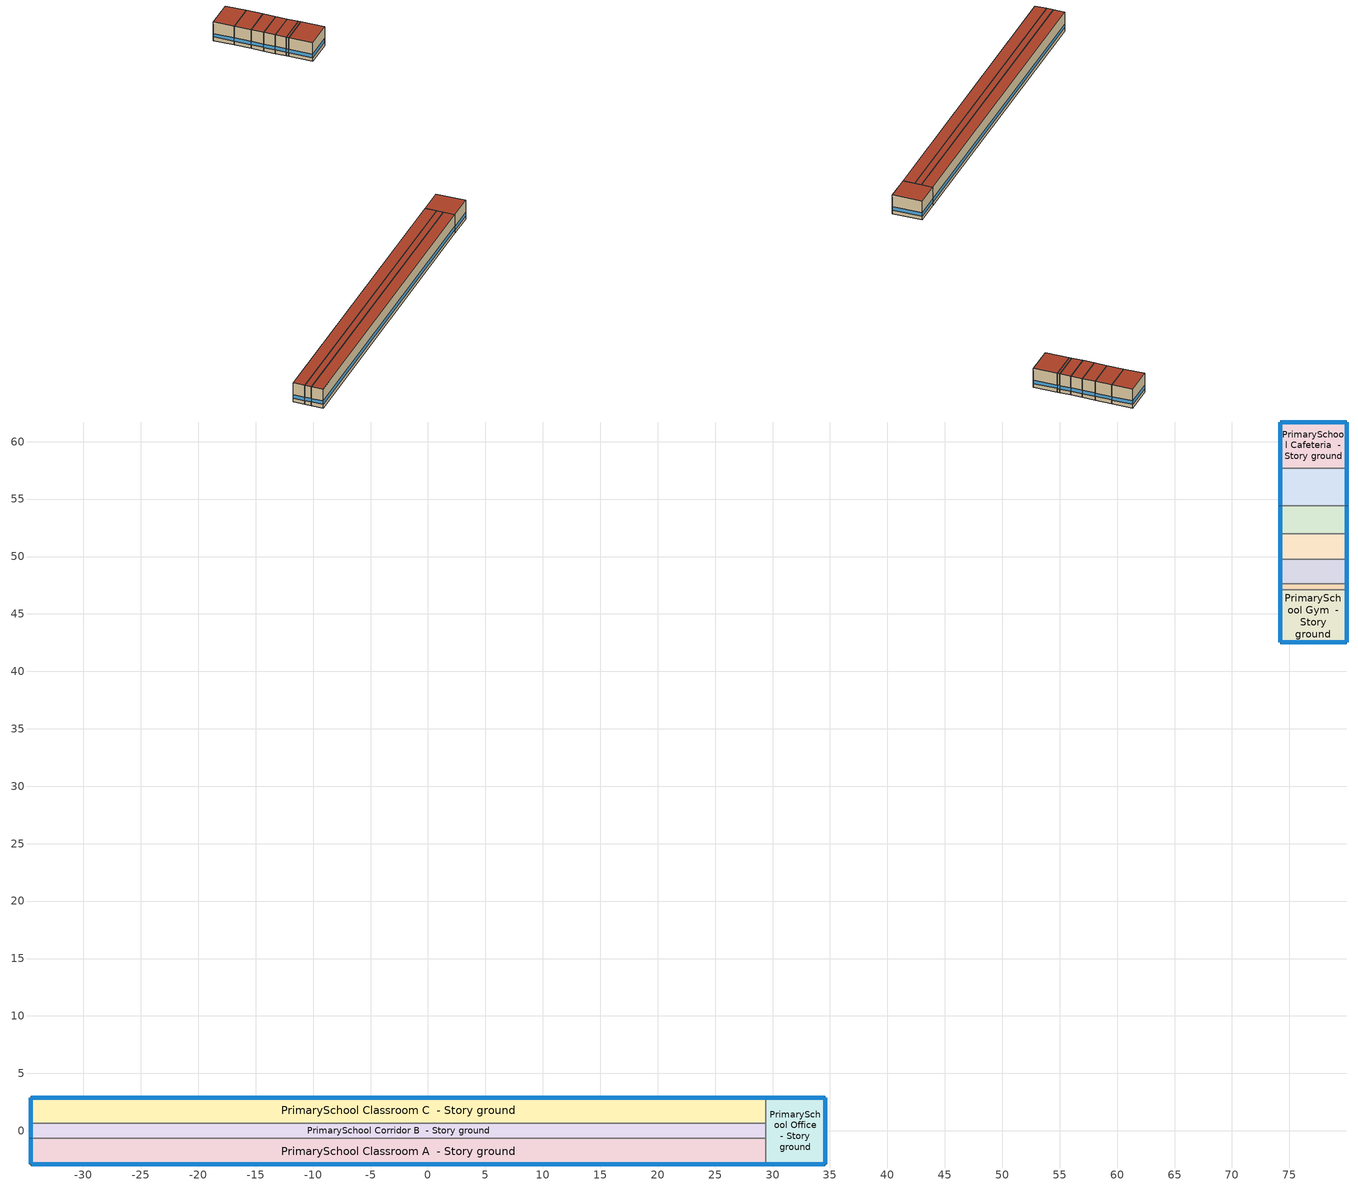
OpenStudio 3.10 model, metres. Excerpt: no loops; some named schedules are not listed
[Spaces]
PrimarySchool Classroom A  - Story ground
 floor ground (Foundation F 1.26W/m*K Perim 66.23m Area 143.33m2): -34.58,-2.89 -34.58,-0.65 29.41,-0.65 29.41,-2.89 z0
 wall outside (PrimarySchool Classroom A  - Story ground Wall 1 c tbd): -34.58,-0.65 -34.58,-2.89 z0:3.96
 wall outside (PrimarySchool Classroom A  - Story ground Wall 4 c tbd): -34.58,-2.89 29.41,-2.89 z0:3.96
 wall to PrimarySchool Corridor B  - Story ground: 29.41,-0.65 -34.58,-0.65 z0:3.96
 wall to PrimarySchool Office  - Story ground: 29.41,-2.89 29.41,-0.65 z0:3.96
 window (Window U-0.75 SHGC 0.48): -34.58,-0.68 -34.58,-2.87 z0.76:1.49; -34.55,-2.89 29.39,-2.89 z0.76:1.48
 roof outside (PrimarySchool Classroom A  - Story ground RoofCeiling 1 c tbd): 29.41,-2.89 29.41,-0.65 -34.58,-0.65 -34.58,-2.89 z3.96
PrimarySchool Corridor B  - Story ground
 floor ground (Foundation F 1.26W/m*K Perim 1.3m Area 83.44m2): -34.58,-0.65 -34.58,0.65 29.41,0.65 29.41,-0.65 z0
 wall outside (PrimarySchool Corridor B  - Story ground Wall 1 c tbd): -34.58,0.65 -34.58,-0.65 z0:3.96
 wall to PrimarySchool Classroom C  - Story ground: 29.41,0.65 -34.58,0.65 z0:3.96
 wall to PrimarySchool Office  - Story ground: 29.41,-0.65 29.41,0.65 z0:3.96
 window (Window U-0.75 SHGC 0.48): -34.58,0.63 -34.58,-0.63 z0.76:1.5
 roof outside (PrimarySchool Corridor B  - Story ground RoofCeiling 1 c tbd): 29.41,-0.65 29.41,0.65 -34.58,0.65 -34.58,-0.65 z3.96
PrimarySchool Classroom C  - Story ground
 floor ground (Foundation F 1.26W/m*K Perim 66.23m Area 143.33m2): -34.58,0.65 -34.58,2.89 29.41,2.89 29.41,0.65 z0
 wall outside (PrimarySchool Classroom C  - Story ground Wall 1 c tbd): -34.58,2.89 -34.58,0.65 z0:3.96
 wall outside (PrimarySchool Classroom C  - Story ground Wall 2 c tbd): 29.41,2.89 -34.58,2.89 z0:3.96
 wall to PrimarySchool Office  - Story ground: 29.41,0.65 29.41,2.89 z0:3.96
 window (Window U-0.75 SHGC 0.48): -34.58,2.87 -34.58,0.68 z0.76:1.49; 29.39,2.89 -34.55,2.89 z0.76:1.48
 roof outside (PrimarySchool Classroom C  - Story ground RoofCeiling 1 c tbd): 29.41,0.65 29.41,2.89 -34.58,2.89 -34.58,0.65 z3.96
PrimarySchool Office  - Story ground
 floor ground (Foundation F 1.26W/m*K Perim 16.11m Area 29.86m2): 29.41,-2.89 29.41,2.89 34.58,2.89 34.58,-2.89 z0
 wall outside (PrimarySchool Office  - Story ground Wall 2 c tbd): 34.58,2.89 29.41,2.89 z0:3.96
 wall outside (PrimarySchool Office  - Story ground Wall 4 c tbd): 34.58,-2.89 34.58,2.89 z0:3.96
 wall outside (PrimarySchool Office  - Story ground Wall 3 c tbd): 29.41,-2.89 34.58,-2.89 z0:3.96
 window (Window U-0.75 SHGC 0.48): 34.55,2.89 29.44,2.89 / 29.44,-2.89 34.55,-2.89 / 34.58,-2.87 34.58,2.87 z0.76:1.48
 roof outside (PrimarySchool Office  - Story ground RoofCeiling 1 c tbd): 34.58,-2.89 34.58,2.89 29.41,2.89 29.41,-2.89 z3.96
PrimarySchool Gym  - Story ground
 floor ground (Foundation F 1.26W/m*K Perim 14.97m Area 26.57m2): 79.98,42.52 74.2,42.52 74.2,47.11 79.98,47.11 z0
 wall outside (PrimarySchool Gym  - Story ground Wall 4 c tbd): 74.2,42.52 79.98,42.52 z0:3.96
 wall outside (PrimarySchool Gym  - Story ground Wall 2 c tbd): 74.2,47.11 74.2,42.52 z0:3.96
 wall outside (PrimarySchool Gym  - Story ground Wall 3 c tbd): 79.98,42.52 79.98,47.11 z0:3.96
 wall to PrimarySchool Office  - Story ground 1: 79.98,47.11 74.2,47.11 z0:3.96
 window (Window U-0.75 SHGC 0.48): 74.2,47.08 74.2,42.54 / 79.98,42.54 79.98,47.08 / 74.23,42.52 79.96,42.52 z0.76:1.48
 roof outside (PrimarySchool Gym  - Story ground RoofCeiling 1 c tbd): 79.98,47.11 74.2,47.11 74.2,42.52 79.98,42.52 z3.96
PrimarySchool Office  - Story ground 1
 floor ground (Foundation F 1.26W/m*K Perim 1.02m Area 2.95m2): 79.98,47.11 74.2,47.11 74.2,47.62 79.98,47.62 z0
 wall outside (PrimarySchool Office  - Story ground 1 Wall 2 c tbd): 74.2,47.62 74.2,47.11 z0:3.96
 wall outside (PrimarySchool Office  - Story ground 1 Wall 3 c tbd): 79.98,47.11 79.98,47.62 z0:3.96
 wall to PrimarySchool Kitchen  - Story ground: 79.98,47.62 74.2,47.62 z0:3.96
 window (Window U-0.75 SHGC 0.48): 74.2,47.59 74.2,47.14 / 79.98,47.14 79.98,47.59 z0.76:1.55
 roof outside (PrimarySchool Office  - Story ground 1 RoofCeiling 1 c tbd): 79.98,47.62 74.2,47.62 74.2,47.11 79.98,47.11 z3.96
PrimarySchool Kitchen  - Story ground
 floor ground (Foundation F 1.26W/m*K Perim 4.31m Area 12.47m2): 79.98,47.62 74.2,47.62 74.2,49.78 79.98,49.78 z0
 wall outside (PrimarySchool Kitchen  - Story ground Wall 2 c tbd): 74.2,49.78 74.2,47.62 z0:3.96
 wall outside (PrimarySchool Kitchen  - Story ground Wall 3 c tbd): 79.98,47.62 79.98,49.78 z0:3.96
 wall to PrimarySchool Lobby  - Story ground: 79.98,49.78 74.2,49.78 z0:3.96
 window (Window U-0.75 SHGC 0.48): 74.2,49.75 74.2,47.65 / 79.98,47.65 79.98,49.75 z0.76:1.49
 roof outside (PrimarySchool Kitchen  - Story ground RoofCeiling 1 c tbd): 79.98,49.78 74.2,49.78 74.2,47.62 79.98,47.62 z3.96
PrimarySchool Lobby  - Story ground
 floor ground (Foundation F 1.26W/m*K Perim 4.4m Area 12.72m2): 79.98,49.78 74.2,49.78 74.2,51.98 79.98,51.98 z0
 wall outside (PrimarySchool Lobby  - Story ground Wall 2 c tbd): 74.2,51.98 74.2,49.78 z0:3.96
 wall outside (PrimarySchool Lobby  - Story ground Wall 3 c tbd): 79.98,49.78 79.98,51.98 z0:3.96
 wall to PrimarySchool Restroom  - Story ground: 79.98,51.98 74.2,51.98 z0:3.96
 window (Window U-0.75 SHGC 0.48): 74.2,51.95 74.2,49.8 / 79.98,49.8 79.98,51.95 z0.76:1.49
 roof outside (PrimarySchool Lobby  - Story ground RoofCeiling 1 c tbd): 79.98,51.98 74.2,51.98 74.2,49.78 79.98,49.78 z3.96
PrimarySchool Restroom  - Story ground
 floor ground (Foundation F 1.26W/m*K Perim 4.89m Area 14.15m2): 79.98,51.98 74.2,51.98 74.2,54.42 79.98,54.42 z0
 wall outside (PrimarySchool Restroom  - Story ground Wall 2 c tbd): 74.2,54.42 74.2,51.98 z0:3.96
 wall outside (PrimarySchool Restroom  - Story ground Wall 3 c tbd): 79.98,51.98 79.98,54.42 z0:3.96
 wall to PrimarySchool Mechanical  - Story ground: 79.98,54.42 74.2,54.42 z0:3.96
 window (Window U-0.75 SHGC 0.48): 74.2,54.4 74.2,52 / 79.98,52 79.98,54.4 z0.76:1.49
 roof outside (PrimarySchool Restroom  - Story ground RoofCeiling 1 c tbd): 79.98,54.42 74.2,54.42 74.2,51.98 79.98,51.98 z3.96
PrimarySchool Mechanical  - Story ground
 floor ground (Foundation F 1.26W/m*K Perim 6.48m Area 18.75m2): 79.98,54.42 74.2,54.42 74.2,57.67 79.98,57.67 z0
 wall outside (PrimarySchool Mechanical  - Story ground Wall 2 c tbd): 74.2,57.67 74.2,54.42 z0:3.96
 wall outside (PrimarySchool Mechanical  - Story ground Wall 3 c tbd): 79.98,54.42 79.98,57.67 z0:3.96
 wall to PrimarySchool Cafeteria  - Story ground: 79.98,57.67 74.2,57.67 z0:3.96
 window (Window U-0.75 SHGC 0.48): 74.2,57.64 74.2,54.45 / 79.98,54.45 79.98,57.64 z0.76:1.49
 roof outside (PrimarySchool Mechanical  - Story ground RoofCeiling 1 c tbd): 79.98,57.67 74.2,57.67 74.2,54.42 79.98,54.42 z3.96
PrimarySchool Cafeteria  - Story ground
 floor ground (Foundation F 1.26W/m*K Perim 13.88m Area 23.4m2): 79.98,57.67 74.2,57.67 74.2,61.71 79.98,61.71 z0
 wall outside (PrimarySchool Cafeteria  - Story ground Wall 2 c tbd): 74.2,61.71 74.2,57.67 z0:3.96
 wall outside (PrimarySchool Cafeteria  - Story ground Wall 4 c tbd): 79.98,61.71 74.2,61.71 z0:3.96
 wall outside (PrimarySchool Cafeteria  - Story ground Wall 3 c tbd): 79.98,57.67 79.98,61.71 z0:3.96
 window (Window U-0.75 SHGC 0.48): 74.2,61.69 74.2,57.69 / 79.98,57.69 79.98,61.69 / 79.96,61.71 74.23,61.71 z0.76:1.48
 roof outside (PrimarySchool Cafeteria  - Story ground RoofCeiling 1 c tbd): 79.98,61.71 74.2,61.71 74.2,57.67 79.98,57.67 z3.96
[Building]
ComStock DOE Ref 1980-2004|PrimarySchool: North Axis {deg}=135; Default Construction Set=ComStock DOE Ref 1980-2004 - PriSchl - ASHRAE 169-2013-2A; Default Schedule Set=Building Default Schedule Set; Standards Building Type=PrimarySchool
[Site]
St Lucie Co Intl_FL_USA: Latitude {deg}=27.5; Longitude {deg}=-80.38; Time Zone {hr}=-5; Elevation {m}=8; Terrain=City
[Site:WaterMainsTemperature]
Calculation Method=Correlation; Annual Average Outdoor Air Temperature {C}=23.1342; Maximum Difference In Monthly Average Outdoor Air Temperatures {deltaC}=10.92
[SizingPeriod:DesignDay] Barometric Pressure {Pa}=101229; Rain Indicator=No; Snow Indicator=No; Day of Month=21; Daylight Saving Time Indicator=No; Humidity Condition Type=Wetbulb; Dry-Bulb Temperature Range Modifier Type=DefaultMultipliers
Name | Maximum Dry-Bulb Temperature {C} | Daily Dry-Bulb Temperature Range {deltaC} | Wind Speed {m/s} | Wind Direction {deg} | Month | Day Type | Wetbulb or DewPoint at Maximum Dry-Bulb {C} | Solar Model Indicator | ASHRAE Clear Sky Optical Depth for Beam Irradiance | ASHRAE Clear Sky Optical Depth for Diffuse Irradiance | Sky Clearness
St Lucie Co Intl Ann Clg .4% Condns DB=>MWB 1 | 32.9 | 8.5 | 4.3 | 250 | 8 | SummerDesignDay | 25 | ASHRAETau | 0.397 | 2.452
St Lucie Co Intl Ann Clg .4% Condns WB=>MDB 1 | 30.7 | 8.5 | 4.3 | 250 | 8 | SummerDesignDay | 26.9 | ASHRAETau | 0.397 | 2.452
St Lucie Co Intl Ann Htg 99.6% Condns DB 1 | 2.6 | 0 | 2.2 | 310 | 1 | WinterDesignDay | 2.6 | ASHRAEClearSky |  |  | 0
St Lucie Co Intl August .4% Condns DB=>MCWB 1 | 33.9 | 8.5 | 4.3 | 250 | 8 | SummerDesignDay | 25.5 | ASHRAETau | 0.397 | 2.452
[ClimateZones]
Climate Zone Institution Name 1=ASHRAE; Climate Zone Document Name 1=ANSI/ASHRAE Standard 169; Climate Zone Document Year 1=2006; Climate Zone Value 1=ASHRAE 169-2013-2A
[Site:GroundTemperature:FCfactorMethod]
January Ground Temperature {C}=25.71; February Ground Temperature {C}=21.56; March Ground Temperature {C}=18.93; April Ground Temperature {C}=16.53; May Ground Temperature {C}=22.01; June Ground Temperature {C}=17.97; July Ground Temperature {C}=22.32; August Ground Temperature {C}=24.41; September Ground Temperature {C}=26.3; October Ground Temperature {C}=27.22; November Ground Temperature {C}=27.2; December Ground Temperature {C}=27.45
[Construction:FfactorGroundFloor] F-Factor {W/m-K}=1.26344
Name | Area {m2} | PerimeterExposed {m}
Foundation F 1.26W/m*K Perim 13.88m Area 23.4m2 | 23.4023 | 13.8763
Foundation F 1.26W/m*K Perim 4.89m Area 14.15m2 | 14.1538 | 4.89457
Foundation F 1.26W/m*K Perim 4.4m Area 12.72m2 | 12.7231 | 4.39981
Foundation F 1.26W/m*K Perim 4.31m Area 12.47m2 | 12.4676 | 4.31146
Foundation F 1.26W/m*K Perim 6.48m Area 18.75m2 | 18.7525 | 6.48487
Foundation F 1.26W/m*K Perim 1.02m Area 2.95m2 | 2.94802 | 1.01947
Foundation F 1.26W/m*K Perim 14.97m Area 26.57m2 | 26.5703 | 14.9718
Foundation F 1.26W/m*K Perim 16.11m Area 29.86m2 | 29.856 | 16.1081
Foundation F 1.26W/m*K Perim 66.23m Area 143.33m2 | 143.326 | 66.2314
Foundation F 1.26W/m*K Perim 1.3m Area 83.44m2 | 83.4409 | 1.30393
[DefaultConstructionSet]
ComStock DOE Ref 1980-2004 - PriSchl - ASHRAE 169-2013-2A: Default Exterior Surface Constructions=Default Surface Constructions 1; Default Interior Surface Constructions=Default Surface Constructions 2; Default Ground Contact Surface Constructions=Default Surface Constructions 3; Default Exterior SubSurface Constructions=Default Sub Surface Constructions 1; Default Interior SubSurface Constructions=Default Sub Surface Constructions 2; Interior Partition Construction=Typical Interior Partition
[DefaultSurfaceConstructions]
Name | Floor Construction | Wall Construction | Roof Ceiling Construction
Default Surface Constructions 1 | Typical Insulated Exterior Mass Floor | Typical Insulated Exterior Mass Wall R-2.94 | Typical IEAD Roof R-15.15
Default Surface Constructions 2 | Typical Interior Floor | Typical Interior Wall | Typical Interior Ceiling
Default Surface Constructions 3 | Typical Insulated Carpeted 6in Slab Floor | Typical Insulated Basement Mass Wall
[Construction]
Typical Insulated Exterior Mass Floor: Typical Insulation R-4.49, 4 in. Normalweight Concrete Floor, Typical Carpet Pad
Typical IEAD Roof R-15.15: Roof Membrane, Typical Insulation R-14.03, Metal Roof Surface
Typical Interior Floor: 100mm Normalweight concrete floor, CP02 CARPET PAD
Typical Interior Wall: G01 13mm gypsum board, G01 13mm gypsum board
Typical Interior Ceiling: CP02 CARPET PAD, 100mm Normalweight concrete floor
Typical Insulated Carpeted 6in Slab Floor: 6 in. Normalweight Concrete Floor, Typical Carpet Pad
Typical Insulated Basement Mass Wall: 8 in. Concrete Block Basement Wall
U 1.22 SHGC 0.25 Simple Glazing: U 1.22 SHGC 0.25 Simple Glazing
Typical Insulated Metal Door: F08 Metal surface, Typical Insulation R-0.55
U 0.88 SHGC 0.16 Sgl Ref-A-L Clr 6mm: REF A CLEAR LO 6MM
Typical Overhead Door: Typical Insulation R-0.55
Typical Interior Window: Clear 3mm
Typical Interior Door; Typical Interior Partition: G05 25mm wood
Typical Insulated Exterior Mass Wall R-2.94: 1IN Stucco, 8IN CONCRETE HW RefBldg, Typical Insulation R-0.55, 1/2IN Gypsum
InteriorFurnishings: Std Wood 6inch
Window U-0.75 SHGC 0.48: Simple Glazing Double - No LowE - Tinted/Reflective - Aluminum
PrimarySchool Cafeteria  - Story ground RoofCeiling 1 c tbd: Roof Membrane, PrimarySchool Cafeteria  - Story ground RoofCeiling 1 m tbd, Metal Roof Surface
PrimarySchool Cafeteria  - Story ground Wall 2 c tbd: 1IN Stucco, PrimarySchool Cafeteria  - Story ground Wall 2 m tbd, Typical Insulation R-0.55, 1/2IN Gypsum
PrimarySchool Cafeteria  - Story ground Wall 3 c tbd: 1IN Stucco, PrimarySchool Cafeteria  - Story ground Wall 3 m tbd, Typical Insulation R-0.55, 1/2IN Gypsum
PrimarySchool Cafeteria  - Story ground Wall 4 c tbd: 1IN Stucco, PrimarySchool Cafeteria  - Story ground Wall 4 m tbd, Typical Insulation R-0.55, 1/2IN Gypsum
PrimarySchool Classroom A  - Story ground RoofCeiling 1 c tbd: Roof Membrane, PrimarySchool Classroom A  - Story ground RoofCeiling 1 m tbd, Metal Roof Surface
PrimarySchool Classroom A  - Story ground Wall 1 c tbd: 1IN Stucco, PrimarySchool Classroom A  - Story ground Wall 1 m tbd, Typical Insulation R-0.55, 1/2IN Gypsum
PrimarySchool Classroom A  - Story ground Wall 4 c tbd: 1IN Stucco, PrimarySchool Classroom A  - Story ground Wall 4 m tbd, Typical Insulation R-0.55, 1/2IN Gypsum
PrimarySchool Classroom C  - Story ground RoofCeiling 1 c tbd: Roof Membrane, PrimarySchool Classroom C  - Story ground RoofCeiling 1 m tbd, Metal Roof Surface
PrimarySchool Classroom C  - Story ground Wall 1 c tbd: 1IN Stucco, PrimarySchool Classroom C  - Story ground Wall 1 m tbd, Typical Insulation R-0.55, 1/2IN Gypsum
PrimarySchool Classroom C  - Story ground Wall 2 c tbd: 1IN Stucco, PrimarySchool Classroom C  - Story ground Wall 2 m tbd, Typical Insulation R-0.55, 1/2IN Gypsum
PrimarySchool Corridor B  - Story ground RoofCeiling 1 c tbd: Roof Membrane, PrimarySchool Corridor B  - Story ground RoofCeiling 1 m tbd, Metal Roof Surface
PrimarySchool Corridor B  - Story ground Wall 1 c tbd: 1IN Stucco, PrimarySchool Corridor B  - Story ground Wall 1 m tbd, Typical Insulation R-0.55, 1/2IN Gypsum
PrimarySchool Gym  - Story ground RoofCeiling 1 c tbd: Roof Membrane, PrimarySchool Gym  - Story ground RoofCeiling 1 m tbd, Metal Roof Surface
PrimarySchool Gym  - Story ground Wall 2 c tbd: 1IN Stucco, PrimarySchool Gym  - Story ground Wall 2 m tbd, Typical Insulation R-0.55, 1/2IN Gypsum
PrimarySchool Gym  - Story ground Wall 3 c tbd: 1IN Stucco, PrimarySchool Gym  - Story ground Wall 3 m tbd, Typical Insulation R-0.55, 1/2IN Gypsum
PrimarySchool Gym  - Story ground Wall 4 c tbd: 1IN Stucco, PrimarySchool Gym  - Story ground Wall 4 m tbd, Typical Insulation R-0.55, 1/2IN Gypsum
PrimarySchool Kitchen  - Story ground RoofCeiling 1 c tbd: Roof Membrane, PrimarySchool Kitchen  - Story ground RoofCeiling 1 m tbd, Metal Roof Surface
PrimarySchool Kitchen  - Story ground Wall 2 c tbd: 1IN Stucco, PrimarySchool Kitchen  - Story ground Wall 2 m tbd, Typical Insulation R-0.55, 1/2IN Gypsum
PrimarySchool Kitchen  - Story ground Wall 3 c tbd: 1IN Stucco, PrimarySchool Kitchen  - Story ground Wall 3 m tbd, Typical Insulation R-0.55, 1/2IN Gypsum
PrimarySchool Lobby  - Story ground RoofCeiling 1 c tbd: Roof Membrane, PrimarySchool Lobby  - Story ground RoofCeiling 1 m tbd, Metal Roof Surface
PrimarySchool Lobby  - Story ground Wall 2 c tbd: 1IN Stucco, PrimarySchool Lobby  - Story ground Wall 2 m tbd, Typical Insulation R-0.55, 1/2IN Gypsum
PrimarySchool Lobby  - Story ground Wall 3 c tbd: 1IN Stucco, PrimarySchool Lobby  - Story ground Wall 3 m tbd, Typical Insulation R-0.55, 1/2IN Gypsum
PrimarySchool Mechanical  - Story ground RoofCeiling 1 c tbd: Roof Membrane, PrimarySchool Mechanical  - Story ground RoofCeiling 1 m tbd, Metal Roof Surface
PrimarySchool Mechanical  - Story ground Wall 2 c tbd: 1IN Stucco, PrimarySchool Mechanical  - Story ground Wall 2 m tbd, Typical Insulation R-0.55, 1/2IN Gypsum
PrimarySchool Mechanical  - Story ground Wall 3 c tbd: 1IN Stucco, PrimarySchool Mechanical  - Story ground Wall 3 m tbd, Typical Insulation R-0.55, 1/2IN Gypsum
PrimarySchool Office  - Story ground 1 RoofCeiling 1 c tbd: Roof Membrane, PrimarySchool Office  - Story ground 1 RoofCeiling 1 m tbd, Metal Roof Surface
PrimarySchool Office  - Story ground 1 Wall 2 c tbd: 1IN Stucco, PrimarySchool Office  - Story ground 1 Wall 2 m tbd, Typical Insulation R-0.55, 1/2IN Gypsum
PrimarySchool Office  - Story ground 1 Wall 3 c tbd: 1IN Stucco, PrimarySchool Office  - Story ground 1 Wall 3 m tbd, Typical Insulation R-0.55, 1/2IN Gypsum
PrimarySchool Office  - Story ground RoofCeiling 1 c tbd: Roof Membrane, PrimarySchool Office  - Story ground RoofCeiling 1 m tbd, Metal Roof Surface
PrimarySchool Office  - Story ground Wall 2 c tbd: 1IN Stucco, PrimarySchool Office  - Story ground Wall 2 m tbd, Typical Insulation R-0.55, 1/2IN Gypsum
PrimarySchool Office  - Story ground Wall 3 c tbd: 1IN Stucco, PrimarySchool Office  - Story ground Wall 3 m tbd, Typical Insulation R-0.55, 1/2IN Gypsum
PrimarySchool Office  - Story ground Wall 4 c tbd: 1IN Stucco, PrimarySchool Office  - Story ground Wall 4 m tbd, Typical Insulation R-0.55, 1/2IN Gypsum
PrimarySchool Restroom  - Story ground RoofCeiling 1 c tbd: Roof Membrane, PrimarySchool Restroom  - Story ground RoofCeiling 1 m tbd, Metal Roof Surface
PrimarySchool Restroom  - Story ground Wall 2 c tbd: 1IN Stucco, PrimarySchool Restroom  - Story ground Wall 2 m tbd, Typical Insulation R-0.55, 1/2IN Gypsum
PrimarySchool Restroom  - Story ground Wall 3 c tbd: 1IN Stucco, PrimarySchool Restroom  - Story ground Wall 3 m tbd, Typical Insulation R-0.55, 1/2IN Gypsum
[Material:NoMass] Roughness=Smooth; Thermal Absorptance=0.9; Solar Absorptance=0.7
Name | Thermal Resistance {m2-K/W} | Visible Absorptance
Typical Insulation R-4.49 | 0.790346 | 0.7
Typical Carpet Pad; CP02 CARPET PAD | 0.21648 | 0.8
Typical Insulation R-14.03 | 2.47158 | 0.7
Typical Insulation R-0.55 | 0.097335 | 0.7
PrimarySchool Cafeteria  - Story ground RoofCeiling 1 m tbd | 1.5761 | 0.7
PrimarySchool Classroom A  - Story ground RoofCeiling 1 m tbd; PrimarySchool Classroom C  - Story ground RoofCeiling 1 m tbd | 1.71306 | 0.7
PrimarySchool Corridor B  - Story ground RoofCeiling 1 m tbd | 2.43511 | 0.7
PrimarySchool Gym  - Story ground RoofCeiling 1 m tbd | 1.605 | 0.7
PrimarySchool Kitchen  - Story ground RoofCeiling 1 m tbd; PrimarySchool Lobby  - Story ground RoofCeiling 1 m tbd; PrimarySchool Mechanical  - Story ground RoofCeiling 1 m tbd; PrimarySchool Office  - Story ground 1 RoofCeiling 1 m tbd; PrimarySchool Restroom  - Story ground RoofCeiling 1 m tbd | 1.85643 | 0.7
PrimarySchool Office  - Story ground RoofCeiling 1 m tbd | 1.62928 | 0.7
[Material] Thermal Absorptance=0.9
Name | Roughness | Thickness {m} | Conductivity {W/m-K} | Density {kg/m3} | Specific Heat {J/kg-K} | Solar Absorptance | Visible Absorptance
4 in. Normalweight Concrete Floor | MediumRough | 0.1016 | 2.31 | 2322 | 832 | 0.7 | 0.7
Roof Membrane | VeryRough | 0.0095 | 0.16 | 1121.29 | 1460 | 0.7 | 0.7
Metal Roof Surface; F08 Metal surface | Smooth | 0.0008 | 45.28 | 7824 | 500 | 0.7 | 0.7
100mm Normalweight concrete floor | MediumRough | 0.1016 | 2.31045 | 2322 | 832.557 | 0.7 | 0.7
G01 13mm gypsum board | Smooth | 0.0127 | 0.160031 | 800.001 | 1090.73 | 0.7 | 0.5
6 in. Normalweight Concrete Floor | MediumRough | 0.1524 | 2.31 | 2322 | 832 | 0.7 | 0.7
8 in. Concrete Block Basement Wall | MediumRough | 0.2032 | 1.326 | 1842 | 912 | 0.7 | 0.7
G05 25mm wood | MediumSmooth | 0.0254 | 0.15 | 608 | 1630 | 0.5 | 0.5
1IN Stucco | Smooth | 0.0253 | 0.6918 | 1858 | 837 | 0.7 | 0.92
8IN CONCRETE HW RefBldg | Rough | 0.2032 | 1.311 | 2240 | 836.8 | 0.7 | 0.7
1/2IN Gypsum | Smooth | 0.0127 | 0.16 | 784.9 | 830 | 0.4 | 0.4
Std Wood 6inch | MediumSmooth | 0.15 | 0.12 | 540 | 1210 | 0.7 | 0.7
PrimarySchool Cafeteria  - Story ground Wall 2 m tbd; PrimarySchool Cafeteria  - Story ground Wall 3 m tbd | Rough | 0.195891 | 1.311 | 2240 | 836.8 | 0.7 | 0.7
PrimarySchool Cafeteria  - Story ground Wall 4 m tbd; PrimarySchool Gym  - Story ground Wall 4 m tbd; PrimarySchool Office  - Story ground Wall 4 m tbd | Rough | 0.196186 | 1.311 | 2240 | 836.8 | 0.7 | 0.7
PrimarySchool Classroom A  - Story ground Wall 1 m tbd; PrimarySchool Classroom C  - Story ground Wall 1 m tbd | Rough | 0.195091 | 1.311 | 2240 | 836.8 | 0.7 | 0.7
PrimarySchool Classroom A  - Story ground Wall 4 m tbd; PrimarySchool Classroom C  - Story ground Wall 2 m tbd | Rough | 0.196806 | 1.311 | 2240 | 836.8 | 0.7 | 0.7
PrimarySchool Corridor B  - Story ground Wall 1 m tbd | Rough | 0.193781 | 1.311 | 2240 | 836.8 | 0.7 | 0.7
PrimarySchool Gym  - Story ground Wall 2 m tbd; PrimarySchool Gym  - Story ground Wall 3 m tbd | Rough | 0.196008 | 1.311 | 2240 | 836.8 | 0.7 | 0.7
PrimarySchool Kitchen  - Story ground Wall 2 m tbd; PrimarySchool Kitchen  - Story ground Wall 3 m tbd | Rough | 0.19502 | 1.311 | 2240 | 836.8 | 0.7 | 0.7
PrimarySchool Lobby  - Story ground Wall 2 m tbd; PrimarySchool Lobby  - Story ground Wall 3 m tbd | Rough | 0.195058 | 1.311 | 2240 | 836.8 | 0.7 | 0.7
PrimarySchool Mechanical  - Story ground Wall 2 m tbd; PrimarySchool Mechanical  - Story ground Wall 3 m tbd | Rough | 0.195646 | 1.311 | 2240 | 836.8 | 0.7 | 0.7
PrimarySchool Office  - Story ground 1 Wall 2 m tbd; PrimarySchool Office  - Story ground 1 Wall 3 m tbd | Rough | 0.188626 | 1.311 | 2240 | 836.8 | 0.7 | 0.7
PrimarySchool Office  - Story ground Wall 2 m tbd; PrimarySchool Office  - Story ground Wall 3 m tbd | Rough | 0.196103 | 1.311 | 2240 | 836.8 | 0.7 | 0.7
PrimarySchool Restroom  - Story ground Wall 2 m tbd; PrimarySchool Restroom  - Story ground Wall 3 m tbd | Rough | 0.195244 | 1.311 | 2240 | 836.8 | 0.7 | 0.7
[DefaultSubSurfaceConstructions]
Name | Fixed Window Construction | Operable Window Construction | Door Construction | Glass Door Construction | Overhead Door Construction | Tubular Daylight Dome Construction | Tubular Daylight Diffuser Construction
Default Sub Surface Constructions 1 | U 1.22 SHGC 0.25 Simple Glazing | U 1.22 SHGC 0.25 Simple Glazing | Typical Insulated Metal Door | U 0.88 SHGC 0.16 Sgl Ref-A-L Clr 6mm | Typical Overhead Door | Typical Interior Window | Typical Interior Window
Default Sub Surface Constructions 2 | Typical Interior Window | Typical Interior Window | Typical Interior Door
[WindowMaterial:SimpleGlazingSystem]
Name | U-Factor {W/m2-K} | Solar Heat Gain Coefficient | Visible Transmittance
U 1.22 SHGC 0.25 Simple Glazing | 6.92748 | 0.25 | 0.81
Simple Glazing Double - No LowE - Tinted/Reflective - Aluminum | 4.25302 | 0.484 | 0.411
[WindowMaterial:Glazing] Optical Data Type=SpectralAverage; Infrared Transmittance at Normal Incidence=0; Front Side Infrared Hemispherical Emissivity=0.84; Conductivity {W/m-K}=0.9; Dirt Correction Factor for Solar and Visible Transmittance=1; Solar Diffusing=No
Name | Thickness {m} | Solar Transmittance at Normal Incidence | Front Side Solar Reflectance at Normal Incidence | Back Side Solar Reflectance at Normal Incidence | Visible Transmittance at Normal Incidence | Front Side Visible Reflectance at Normal Incidence | Back Side Visible Reflectance at Normal Incidence | Back Side Infrared Hemispherical Emissivity
REF A CLEAR LO 6MM | 0.006 | 0.066 | 0.341 | 0.493 | 0.08 | 0.41 | 0.37 | 0.4
Clear 3mm | 0.003 | 0.837 | 0.075 | 0.075 | 0.898 | 0.081 | 0.081 | 0.84
[SpaceType] Standards Building Type=PrimarySchool
Name | Default Schedule Set | Design Specification Outdoor Air Object | Standards Space Type
PrimarySchool Kitchen - ComStock DOE Ref 1980-2004 | PrimarySchool Kitchen Schedule Set | PrimarySchool Kitchen Ventilation | Kitchen
PrimarySchool Lobby - ComStock DOE Ref 1980-2004 | PrimarySchool Lobby Schedule Set | PrimarySchool Lobby Ventilation | Lobby
PrimarySchool Restroom - ComStock DOE Ref 1980-2004 | PrimarySchool Restroom Schedule Set | PrimarySchool Restroom Ventilation | Restroom
PrimarySchool Mechanical - ComStock DOE Ref 1980-2004 | PrimarySchool Mechanical Schedule Set | PrimarySchool Mechanical Ventilation | Mechanical
PrimarySchool Cafeteria - ComStock DOE Ref 1980-2004 | PrimarySchool Cafeteria Schedule Set | PrimarySchool Cafeteria Ventilation | Cafeteria
PrimarySchool Gym - ComStock DOE Ref 1980-2004 | PrimarySchool Gym Schedule Set | PrimarySchool Gym Ventilation | Gym
PrimarySchool Office - ComStock DOE Ref 1980-2004 | PrimarySchool Office Schedule Set | PrimarySchool Office Ventilation | Office
PrimarySchool Corridor - ComStock DOE Ref 1980-2004 | PrimarySchool Corridor Schedule Set | PrimarySchool Corridor Ventilation | Corridor
PrimarySchool Classroom - ComStock DOE Ref 1980-2004 | PrimarySchool Classroom Schedule Set | PrimarySchool Classroom Ventilation | Classroom
[BuildingStory]
Story ground: Nominal Z Coordinate {m}=0; Nominal Floor to Floor Height {m}=3.9624
[Space] Building Story=Story ground
Name | Space Type | Thermal Zone
PrimarySchool Classroom A  - Story ground | PrimarySchool Classroom - ComStock DOE Ref 1980-2004 | Zone PrimarySchool Classroom A  - Story ground
PrimarySchool Corridor B  - Story ground | PrimarySchool Corridor - ComStock DOE Ref 1980-2004 | Zone PrimarySchool Corridor B  - Story ground
PrimarySchool Classroom C  - Story ground | PrimarySchool Classroom - ComStock DOE Ref 1980-2004 | Zone PrimarySchool Classroom C  - Story ground
PrimarySchool Office  - Story ground | PrimarySchool Office - ComStock DOE Ref 1980-2004 | Zone PrimarySchool Office  - Story ground
PrimarySchool Gym  - Story ground | PrimarySchool Gym - ComStock DOE Ref 1980-2004 | Zone PrimarySchool Gym  - Story ground
PrimarySchool Office  - Story ground 1 | PrimarySchool Office - ComStock DOE Ref 1980-2004 | Zone PrimarySchool Office  - Story ground 1
PrimarySchool Kitchen  - Story ground | PrimarySchool Kitchen - ComStock DOE Ref 1980-2004 | Zone PrimarySchool Kitchen  - Story ground
PrimarySchool Lobby  - Story ground | PrimarySchool Lobby - ComStock DOE Ref 1980-2004 | Zone PrimarySchool Lobby  - Story ground
PrimarySchool Restroom  - Story ground | PrimarySchool Restroom - ComStock DOE Ref 1980-2004 | Zone PrimarySchool Restroom  - Story ground
PrimarySchool Mechanical  - Story ground | PrimarySchool Mechanical - ComStock DOE Ref 1980-2004 | Zone PrimarySchool Mechanical  - Story ground
PrimarySchool Cafeteria  - Story ground | PrimarySchool Cafeteria - ComStock DOE Ref 1980-2004 | Zone PrimarySchool Cafeteria  - Story ground
[ThermalZone] Multiplier=1; Use Ideal Air Loads=No
Name | Thermostat
Zone PrimarySchool Classroom A  - Story ground | PrimarySchool Classroom - ComStock DOE Ref 1980-2004 Thermostat
Zone PrimarySchool Corridor B  - Story ground | PrimarySchool Corridor - ComStock DOE Ref 1980-2004 Thermostat
Zone PrimarySchool Classroom C  - Story ground | PrimarySchool Classroom - ComStock DOE Ref 1980-2004 Thermostat 1
Zone PrimarySchool Office  - Story ground | PrimarySchool Office - ComStock DOE Ref 1980-2004 Thermostat
Zone PrimarySchool Gym  - Story ground | PrimarySchool Gym - ComStock DOE Ref 1980-2004 Thermostat
Zone PrimarySchool Office  - Story ground 1 | PrimarySchool Office - ComStock DOE Ref 1980-2004 Thermostat 1
Zone PrimarySchool Kitchen  - Story ground | PrimarySchool Kitchen - ComStock DOE Ref 1980-2004 Thermostat
Zone PrimarySchool Lobby  - Story ground | PrimarySchool Lobby - ComStock DOE Ref 1980-2004 Thermostat
Zone PrimarySchool Restroom  - Story ground | PrimarySchool Restroom - ComStock DOE Ref 1980-2004 Thermostat
Zone PrimarySchool Mechanical  - Story ground | PrimarySchool Mechanical - ComStock DOE Ref 1980-2004 Thermostat
Zone PrimarySchool Cafeteria  - Story ground | PrimarySchool Cafeteria - ComStock DOE Ref 1980-2004 Thermostat
[People:Definition] Number of People Calculation Method=People/Area; Fraction Radiant=0.3
Name | People per Space Floor Area {person/m2}
PrimarySchool Cafeteria People Definition | 0.71763
PrimarySchool Classroom People Definition | 0.249938
PrimarySchool Corridor People Definition; PrimarySchool Restroom People Definition | 0.0999967
PrimarySchool Gym People Definition | 0.300313
PrimarySchool Kitchen People Definition | 0.149941
PrimarySchool Mechanical People Definition | 0.0100104
PrimarySchool Office People Definition | 0.0500522
[People] Work Efficiency Schedule=Work Efficiency Schedule; Clothing Insulation Schedule=Clothing Schedule; Air Velocity Schedule=Air Velocity Schedule; Multiplier=1
Name | People Definition | Space or SpaceType
PrimarySchool Cafeteria People | PrimarySchool Cafeteria People Definition | PrimarySchool Cafeteria - ComStock DOE Ref 1980-2004
PrimarySchool Classroom People | PrimarySchool Classroom People Definition | PrimarySchool Classroom - ComStock DOE Ref 1980-2004
PrimarySchool Corridor People | PrimarySchool Corridor People Definition | PrimarySchool Corridor - ComStock DOE Ref 1980-2004
PrimarySchool Gym People | PrimarySchool Gym People Definition | PrimarySchool Gym - ComStock DOE Ref 1980-2004
PrimarySchool Kitchen People | PrimarySchool Kitchen People Definition | PrimarySchool Kitchen - ComStock DOE Ref 1980-2004
PrimarySchool Mechanical People | PrimarySchool Mechanical People Definition | PrimarySchool Mechanical - ComStock DOE Ref 1980-2004
PrimarySchool Office People | PrimarySchool Office People Definition | PrimarySchool Office - ComStock DOE Ref 1980-2004
PrimarySchool Restroom People | PrimarySchool Restroom People Definition | PrimarySchool Restroom - ComStock DOE Ref 1980-2004
[Lights:Definition] Design Level Calculation Method=Watts/Area; Fraction Visible=0.2; Return Air Fraction=0
Name | Watts per Space Floor Area {W/m2} | Fraction Radiant
PrimarySchool Corridor - ComStock DOE Ref 1980-2004 General Lights Definition | 2.94907 | 0.31
PrimarySchool Office - ComStock DOE Ref 1980-2004 General Lights Definition | 6.74433 | 0.31
PrimarySchool Gym - ComStock DOE Ref 1980-2004 General Lights Definition | 7.86417 | 0.31
PrimarySchool Mechanical - ComStock DOE Ref 1980-2004 General Lights Definition | 3.92888 | 0.31
PrimarySchool Mechanical - ComStock DOE Ref 1980-2004 Task Lights Definition | 3.02684 | 0.125
PrimarySchool Classroom - ComStock DOE Ref 1980-2004 General Lights Definition | 6.25559 | 0.31
PrimarySchool Restroom - ComStock DOE Ref 1980-2004 General Lights Definition | 3.33071 | 0.31
PrimarySchool Restroom - ComStock DOE Ref 1980-2004 Wall Wash Lights Definition | 2.07725 | 0.125
PrimarySchool Lobby - ComStock DOE Ref 1980-2004 General Lights Definition | 1.92838 | 0.31
PrimarySchool Lobby - ComStock DOE Ref 1980-2004 Task Lights Definition | 1.01438 | 0.125
PrimarySchool Lobby - ComStock DOE Ref 1980-2004 Wall Wash Lights Definition | 1.81461 | 0.125
PrimarySchool Kitchen - ComStock DOE Ref 1980-2004 General Lights Definition | 7.18292 | 0.31
PrimarySchool Kitchen - ComStock DOE Ref 1980-2004 Task Lights Definition | 8.69031 | 0.125
PrimarySchool Cafeteria - ComStock DOE Ref 1980-2004 General Lights Definition | 2.70767 | 0.31
PrimarySchool Cafeteria - ComStock DOE Ref 1980-2004 Task Lights Definition | 0.735422 | 0.125
PrimarySchool Cafeteria - ComStock DOE Ref 1980-2004 Wall Wash Lights Definition | 1.90206 | 0.125
[ElectricEquipment:Definition] Design Level Calculation Method=Watts/Area
Name | Watts per Space Floor Area {W/m2} | Fraction Latent | Fraction Radiant | Fraction Lost
PrimarySchool Cafeteria Elec Equip Definition | 3.29942 | 0 | 0.5 | 0
PrimarySchool Classroom Elec Equip Definition | 1.9433 | 0 | 0.5 | 0
PrimarySchool Corridor Elec Equip Definition; PrimarySchool Lobby Elec Equip Definition; PrimarySchool Mechanical Elec Equip Definition; PrimarySchool Restroom Elec Equip Definition | 0.517282 | 0 | 0.5 | 0
PrimarySchool Gym Elec Equip Definition | 0.643107 | 0 | 0.5 | 0
misc_electric_kitchen_equipment_definition | 2.47457 | 0.25 | 0.3 | 0.2
PrimarySchool Office Elec Equip Definition | 1.39806 | 0 | 0.5 | 0
[ElectricEquipment] Schedule=Education_School BLDG_EQUIP_EndUseData BPR Adjusted
Name | Electric Equipment Definition | Space or SpaceType
PrimarySchool Cafeteria Elec Equip | PrimarySchool Cafeteria Elec Equip Definition | PrimarySchool Cafeteria - ComStock DOE Ref 1980-2004
PrimarySchool Classroom Elec Equip | PrimarySchool Classroom Elec Equip Definition | PrimarySchool Classroom - ComStock DOE Ref 1980-2004
PrimarySchool Corridor Elec Equip | PrimarySchool Corridor Elec Equip Definition | PrimarySchool Corridor - ComStock DOE Ref 1980-2004
PrimarySchool Gym Elec Equip | PrimarySchool Gym Elec Equip Definition | PrimarySchool Gym - ComStock DOE Ref 1980-2004
misc_electric_kitchen_equipment | misc_electric_kitchen_equipment_definition | PrimarySchool Kitchen - ComStock DOE Ref 1980-2004
PrimarySchool Lobby Elec Equip | PrimarySchool Lobby Elec Equip Definition | PrimarySchool Lobby - ComStock DOE Ref 1980-2004
PrimarySchool Mechanical Elec Equip | PrimarySchool Mechanical Elec Equip Definition | PrimarySchool Mechanical - ComStock DOE Ref 1980-2004
PrimarySchool Office Elec Equip | PrimarySchool Office Elec Equip Definition | PrimarySchool Office - ComStock DOE Ref 1980-2004
PrimarySchool Restroom Elec Equip | PrimarySchool Restroom Elec Equip Definition | PrimarySchool Restroom - ComStock DOE Ref 1980-2004
[DesignSpecification:OutdoorAir] Outdoor Air Method=Sum
Name | Outdoor Air Flow per Person {m3/s-person} | Outdoor Air Flow per Floor Area {m3/s-m2}
PrimarySchool Cafeteria Ventilation; PrimarySchool Gym Ventilation; PrimarySchool Office Ventilation | 0.00943895
PrimarySchool Classroom Ventilation | 0.00799951
PrimarySchool Corridor Ventilation; PrimarySchool Lobby Ventilation |  | 0.000508
PrimarySchool Kitchen Ventilation |  | 0.0023876
PrimarySchool Mechanical Ventilation |  | 0.000254
PrimarySchool Restroom Ventilation |  | 0.0048768
[DefaultScheduleSet]
Name | Number of People Schedule | People Activity Level Schedule | Lighting Schedule | Electric Equipment Schedule | Gas Equipment Schedule | Hours of Operation Schedule
PrimarySchool Cafeteria Schedule Set | PrimarySchool Cafeteria Occ | PrimarySchool Activity | Education_School BLDG_LIGHT_EndUseData | Education_School BLDG_EQUIP_EndUseData
PrimarySchool Classroom Schedule Set; PrimarySchool Corridor Schedule Set; PrimarySchool Lobby Schedule Set; PrimarySchool Mechanical Schedule Set; PrimarySchool Office Schedule Set; PrimarySchool Restroom Schedule Set | PrimarySchool Bldg Occ | PrimarySchool Activity | Education_School BLDG_LIGHT_EndUseData | Education_School BLDG_EQUIP_EndUseData
PrimarySchool Gym Schedule Set | PrimarySchool Gym Occ | PrimarySchool Activity | Education_School BLDG_LIGHT_EndUseData | Education_School BLDG_EQUIP_EndUseData
PrimarySchool Kitchen Schedule Set | PrimarySchool Bldg Occ | PrimarySchool Activity | Education_School BLDG_LIGHT_EndUseData | Education_School BLDG_EQUIP_EndUseData | PrimarySchool Kitchen Gas
Building Default Schedule Set |  |  |  |  |  | Building Hours of Operation NonResidential
[Lights] Schedule=Education_School BLDG_LIGHT_EndUseData BPR Adjusted; Fraction Replaceable=1
Name | Lights Definition | Space or SpaceType
PrimarySchool Corridor - ComStock DOE Ref 1980-2004 General Lighting | PrimarySchool Corridor - ComStock DOE Ref 1980-2004 General Lights Definition | PrimarySchool Corridor - ComStock DOE Ref 1980-2004
PrimarySchool Office - ComStock DOE Ref 1980-2004 General Lighting | PrimarySchool Office - ComStock DOE Ref 1980-2004 General Lights Definition | PrimarySchool Office - ComStock DOE Ref 1980-2004
PrimarySchool Gym - ComStock DOE Ref 1980-2004 General Lighting | PrimarySchool Gym - ComStock DOE Ref 1980-2004 General Lights Definition | PrimarySchool Gym - ComStock DOE Ref 1980-2004
PrimarySchool Mechanical - ComStock DOE Ref 1980-2004 General Lighting | PrimarySchool Mechanical - ComStock DOE Ref 1980-2004 General Lights Definition | PrimarySchool Mechanical - ComStock DOE Ref 1980-2004
PrimarySchool Mechanical - ComStock DOE Ref 1980-2004 Task Lighting | PrimarySchool Mechanical - ComStock DOE Ref 1980-2004 Task Lights Definition | PrimarySchool Mechanical - ComStock DOE Ref 1980-2004
PrimarySchool Classroom - ComStock DOE Ref 1980-2004 General Lighting | PrimarySchool Classroom - ComStock DOE Ref 1980-2004 General Lights Definition | PrimarySchool Classroom - ComStock DOE Ref 1980-2004
PrimarySchool Restroom - ComStock DOE Ref 1980-2004 General Lighting | PrimarySchool Restroom - ComStock DOE Ref 1980-2004 General Lights Definition | PrimarySchool Restroom - ComStock DOE Ref 1980-2004
PrimarySchool Restroom - ComStock DOE Ref 1980-2004 Wall Wash Lighting | PrimarySchool Restroom - ComStock DOE Ref 1980-2004 Wall Wash Lights Definition | PrimarySchool Restroom - ComStock DOE Ref 1980-2004
PrimarySchool Lobby - ComStock DOE Ref 1980-2004 General Lighting | PrimarySchool Lobby - ComStock DOE Ref 1980-2004 General Lights Definition | PrimarySchool Lobby - ComStock DOE Ref 1980-2004
PrimarySchool Lobby - ComStock DOE Ref 1980-2004 Task Lighting | PrimarySchool Lobby - ComStock DOE Ref 1980-2004 Task Lights Definition | PrimarySchool Lobby - ComStock DOE Ref 1980-2004
PrimarySchool Lobby - ComStock DOE Ref 1980-2004 Wall Wash Lighting | PrimarySchool Lobby - ComStock DOE Ref 1980-2004 Wall Wash Lights Definition | PrimarySchool Lobby - ComStock DOE Ref 1980-2004
PrimarySchool Kitchen - ComStock DOE Ref 1980-2004 General Lighting | PrimarySchool Kitchen - ComStock DOE Ref 1980-2004 General Lights Definition | PrimarySchool Kitchen - ComStock DOE Ref 1980-2004
PrimarySchool Kitchen - ComStock DOE Ref 1980-2004 Task Lighting | PrimarySchool Kitchen - ComStock DOE Ref 1980-2004 Task Lights Definition | PrimarySchool Kitchen - ComStock DOE Ref 1980-2004
PrimarySchool Cafeteria - ComStock DOE Ref 1980-2004 General Lighting | PrimarySchool Cafeteria - ComStock DOE Ref 1980-2004 General Lights Definition | PrimarySchool Cafeteria - ComStock DOE Ref 1980-2004
PrimarySchool Cafeteria - ComStock DOE Ref 1980-2004 Task Lighting | PrimarySchool Cafeteria - ComStock DOE Ref 1980-2004 Task Lights Definition | PrimarySchool Cafeteria - ComStock DOE Ref 1980-2004
PrimarySchool Cafeteria - ComStock DOE Ref 1980-2004 Wall Wash Lighting | PrimarySchool Cafeteria - ComStock DOE Ref 1980-2004 Wall Wash Lights Definition | PrimarySchool Cafeteria - ComStock DOE Ref 1980-2004
[Exterior:Lights:Definition]
Name | Design Level {W}
Parking Areas and Drives 0.04 W/ft^2 Def (W/ft^2) | 0.041
Building Facades 0.15 W/ft^2 Def (W/ft^2) | 0.15
Main Entries 30.0 W/ft Def (W/ft) | 30
Other Doors 20.0 W/ft Def (W/ft) | 20
[Exterior:Lights] Control Option=AstronomicalClock
Name | Exterior Lights Definition | Schedule | Multiplier
Parking Areas and Drives 0.04 W/ft^2 | Parking Areas and Drives 0.04 W/ft^2 Def (W/ft^2) | Always On Discrete | 1659.2
Building Facades 0.15 W/ft^2 | Building Facades 0.15 W/ft^2 Def (W/ft^2) | Schedule Ruleset 1 | 8523.07
Main Entries 30.0 W/ft | Main Entries 30.0 W/ft Def (W/ft) | Always On Discrete | 8.8
Other Doors 20.0 W/ft | Other Doors 20.0 W/ft Def (W/ft) | Always On Discrete | 7.26
[ThermostatSetpoint:DualSetpoint] Heating Setpoint Temperature Schedule=PrimarySchool HtgSetp; Cooling Setpoint Temperature Schedule=PrimarySchool ClgSetp
PrimarySchool Cafeteria - ComStock DOE Ref 1980-2004 Thermostat; PrimarySchool Classroom - ComStock DOE Ref 1980-2004 Thermostat; PrimarySchool Classroom - ComStock DOE Ref 1980-2004 Thermostat 1; PrimarySchool Corridor - ComStock DOE Ref 1980-2004 Thermostat; PrimarySchool Gym - ComStock DOE Ref 1980-2004 Thermostat; PrimarySchool Kitchen - ComStock DOE Ref 1980-2004 Thermostat; PrimarySchool Lobby - ComStock DOE Ref 1980-2004 Thermostat; PrimarySchool Mechanical - ComStock DOE Ref 1980-2004 Thermostat; PrimarySchool Office - ComStock DOE Ref 1980-2004 Thermostat; PrimarySchool Office - ComStock DOE Ref 1980-2004 Thermostat 1; PrimarySchool Restroom - ComStock DOE Ref 1980-2004 Thermostat
[InternalMass:Definition]
Internal Mass Definition 1: Construction=InteriorFurnishings; Design Level Calculation Method=SurfaceArea/Area; Surface Area per Space Floor Area=2
[InternalMass] Internal Mass Definition=Internal Mass Definition 1; Multiplier=1
Name | Space or SpaceType
PrimarySchool Cafeteria  - Story ground Mass | PrimarySchool Cafeteria  - Story ground
PrimarySchool Restroom  - Story ground Mass | PrimarySchool Restroom  - Story ground
PrimarySchool Lobby  - Story ground Mass | PrimarySchool Lobby  - Story ground
PrimarySchool Kitchen  - Story ground Mass | PrimarySchool Kitchen  - Story ground
PrimarySchool Mechanical  - Story ground Mass | PrimarySchool Mechanical  - Story ground
PrimarySchool Office  - Story ground 1 Mass | PrimarySchool Office  - Story ground 1
PrimarySchool Gym  - Story ground Mass | PrimarySchool Gym  - Story ground
PrimarySchool Office  - Story ground Mass | PrimarySchool Office  - Story ground
PrimarySchool Classroom C  - Story ground Mass | PrimarySchool Classroom C  - Story ground
PrimarySchool Corridor B  - Story ground Mass | PrimarySchool Corridor B  - Story ground
PrimarySchool Classroom A  - Story ground Mass | PrimarySchool Classroom A  - Story ground
[SpaceInfiltration:DesignFlowRate] Design Flow Rate Calculation Method=Flow/ExteriorArea; Flow per Exterior Surface Area {m3/s-m2}=0.000413282; Velocity Term Coefficient=0; Density Basis=Outdoor
Name | Space or SpaceType | Schedule | Constant Term Coefficient | Temperature Term Coefficient | Velocity Squared Term Coefficient
PrimarySchool Cafeteria  - Story ground HVAC On Infiltration | PrimarySchool Cafeteria  - Story ground | Infiltration HVAC On Schedule 1 | 0.0019 | -0.0006 | 0.0298
PrimarySchool Cafeteria  - Story ground HVAC Off Infiltration | PrimarySchool Cafeteria  - Story ground | Infiltration HVAC Off Schedule 1 | 0 | 0.0052 | 0.0348
PrimarySchool Restroom  - Story ground HVAC On Infiltration | PrimarySchool Restroom  - Story ground | Infiltration HVAC On Schedule 1 | 0.0019 | -0.0006 | 0.0298
PrimarySchool Restroom  - Story ground HVAC Off Infiltration | PrimarySchool Restroom  - Story ground | Infiltration HVAC Off Schedule 1 | 0 | 0.0052 | 0.0348
PrimarySchool Lobby  - Story ground HVAC On Infiltration | PrimarySchool Lobby  - Story ground | Infiltration HVAC On Schedule 1 | 0.0019 | -0.0006 | 0.0298
PrimarySchool Lobby  - Story ground HVAC Off Infiltration | PrimarySchool Lobby  - Story ground | Infiltration HVAC Off Schedule 1 | 0 | 0.0052 | 0.0348
PrimarySchool Kitchen  - Story ground HVAC On Infiltration | PrimarySchool Kitchen  - Story ground | Infiltration HVAC On Schedule 1 | 0.0019 | -0.0006 | 0.0298
PrimarySchool Kitchen  - Story ground HVAC Off Infiltration | PrimarySchool Kitchen  - Story ground | Infiltration HVAC Off Schedule 1 | 0 | 0.0052 | 0.0348
PrimarySchool Mechanical  - Story ground HVAC On Infiltration | PrimarySchool Mechanical  - Story ground | Infiltration HVAC On Schedule 1 | 0.0019 | -0.0006 | 0.0298
PrimarySchool Mechanical  - Story ground HVAC Off Infiltration | PrimarySchool Mechanical  - Story ground | Infiltration HVAC Off Schedule 1 | 0 | 0.0052 | 0.0348
PrimarySchool Office  - Story ground 1 HVAC On Infiltration | PrimarySchool Office  - Story ground 1 | Infiltration HVAC On Schedule 1 | 0.0019 | -0.0006 | 0.0298
PrimarySchool Office  - Story ground 1 HVAC Off Infiltration | PrimarySchool Office  - Story ground 1 | Infiltration HVAC Off Schedule 1 | 0 | 0.0052 | 0.0348
PrimarySchool Gym  - Story ground HVAC On Infiltration | PrimarySchool Gym  - Story ground | Infiltration HVAC On Schedule 1 | 0.0019 | -0.0006 | 0.0298
PrimarySchool Gym  - Story ground HVAC Off Infiltration | PrimarySchool Gym  - Story ground | Infiltration HVAC Off Schedule 1 | 0 | 0.0052 | 0.0348
PrimarySchool Office  - Story ground HVAC On Infiltration | PrimarySchool Office  - Story ground | Infiltration HVAC On Schedule 1 | 0.0019 | -0.0006 | 0.0298
PrimarySchool Office  - Story ground HVAC Off Infiltration | PrimarySchool Office  - Story ground | Infiltration HVAC Off Schedule 1 | 0 | 0.0052 | 0.0348
PrimarySchool Classroom C  - Story ground HVAC On Infiltration | PrimarySchool Classroom C  - Story ground | Infiltration HVAC On Schedule 1 | 0.0019 | -0.0006 | 0.0298
PrimarySchool Classroom C  - Story ground HVAC Off Infiltration | PrimarySchool Classroom C  - Story ground | Infiltration HVAC Off Schedule 1 | 0 | 0.0052 | 0.0348
PrimarySchool Corridor B  - Story ground HVAC On Infiltration | PrimarySchool Corridor B  - Story ground | Infiltration HVAC On Schedule 1 | 0.0019 | -0.0006 | 0.0298
PrimarySchool Corridor B  - Story ground HVAC Off Infiltration | PrimarySchool Corridor B  - Story ground | Infiltration HVAC Off Schedule 1 | 0 | 0.0052 | 0.0348
PrimarySchool Classroom A  - Story ground HVAC On Infiltration | PrimarySchool Classroom A  - Story ground | Infiltration HVAC On Schedule 1 | 0.0019 | -0.0006 | 0.0298
PrimarySchool Classroom A  - Story ground HVAC Off Infiltration | PrimarySchool Classroom A  - Story ground | Infiltration HVAC Off Schedule 1 | 0 | 0.0052 | 0.0348
[Schedule:Ruleset]
Name | Default Day Schedule | Summer Design Day Schedule | Winter Design Day Schedule
Clothing Schedule | Clothing Schedule Default Winter Clothes
Air Velocity Schedule | Air Velocity Schedule Default
Work Efficiency Schedule | Work Efficiency Schedule Default
PrimarySchool Cafeteria Occ | PrimarySchool Cafeteria Occ Default | PrimarySchool Cafeteria Occ Summer Design Day | PrimarySchool Cafeteria Occ Winter Design Day
PrimarySchool Activity | PrimarySchool Activity Default | PrimarySchool Activity Summer Design Day | PrimarySchool Activity Winter Design Day
Education_School BLDG_LIGHT_EndUseData | Education_School BLDG_LIGHT_EndUseData Default | Education_School BLDG_LIGHT_EndUseData Summer Design Day | Education_School BLDG_LIGHT_EndUseData Winter Design Day
Education_School BLDG_EQUIP_EndUseData | Education_School BLDG_EQUIP_EndUseData Default | Education_School BLDG_EQUIP_EndUseData Summer Design Day | Education_School BLDG_EQUIP_EndUseData Winter Design Day
PrimarySchool Bldg Occ | PrimarySchool Bldg Occ Default | PrimarySchool Bldg Occ Summer Design Day | PrimarySchool Bldg Occ Winter Design Day
PrimarySchool Gym Occ | PrimarySchool Gym Occ Default | PrimarySchool Gym Occ Summer Design Day | PrimarySchool Gym Occ Winter Design Day
PrimarySchool Kitchen Gas | PrimarySchool Kitchen Gas Default | PrimarySchool Kitchen Gas Summer Design Day | PrimarySchool Kitchen Gas Winter Design Day
Schedule Ruleset 1 | Schedule Day 15
PrimarySchool HtgSetp | PrimarySchool HtgSetp Default | Schedule Day 40 | Schedule Day 41
PrimarySchool ClgSetp | PrimarySchool ClgSetp Default | Schedule Day 38 | Schedule Day 39
Building Hours of Operation NonResidential | Building Hours of Operation NonResidential Default | Building Hours of Operation NonResidential Summer Design Day | Building Hours of Operation NonResidential Winter Design Day
Education_School BLDG_LIGHT_EndUseData BPR Adjusted | Education_School BLDG_LIGHT_EndUseData Default 1 | Education_School BLDG_LIGHT_EndUseData Summer Design Day 1 | Education_School BLDG_LIGHT_EndUseData Winter Design Day 1
Education_School BLDG_EQUIP_EndUseData BPR Adjusted | Education_School BLDG_EQUIP_EndUseData Default 1 | Education_School BLDG_EQUIP_EndUseData Summer Design Day 1 | Education_School BLDG_EQUIP_EndUseData Winter Design Day 1
Infiltration HVAC On Schedule 1 | 11 Zone DOAS Occ Sch Default 2 | 11 Zone DOAS Occ Sch Summer Design Day 2 | 11 Zone DOAS Occ Sch Winter Design Day 2
Infiltration HVAC Off Schedule 1 | Infiltration HVAC Off Schedule Default Day Schedule | Infiltration HVAC Off Schedule Summer Design Day Schedule 1 | Infiltration HVAC Off Schedule Winter Design Day Schedule 1
[Schedule:Day]
Schedule Day 15: 6, 0, 0, 24, 0, 1
PrimarySchool HtgSetp Default: No, 3, 45, 15.5556, 13, 45, 20, 24, 0, 15.5556
Building Hours of Operation NonResidential Default: 3, 45, 0, 13, 45, 1, 24, 0, 0
Building Hours of Operation NonResidential Winter Design Day; Building Hours of Operation NonResidential Summer Design Day; 11 Zone DOAS Occ Sch Summer Design Day 2; 11 Zone DOAS Occ Sch Winter Design Day 2: 24, 0, 1
11 Zone DOAS Occ Sch Default 2: 3, 0, 0, 18, 0, 1, 24, 0, 0
Infiltration HVAC Off Schedule Default Day Schedule: 3, 0, 1, 18, 0, 0, 24, 0, 1
Infiltration HVAC Off Schedule Summer Design Day Schedule 1; Infiltration HVAC Off Schedule Winter Design Day Schedule 1: 24, 0, 0
Schedule Day 40; Schedule Day 41: 24, 0, 20
[Schedule:Rule]
Name | Schedule Ruleset | Rule Order | Day Schedule | Apply Monday | Apply Tuesday | Apply Wednesday | Apply Thursday | Apply Friday | Date Specification Type | Start Month | Start Day | End Month | End Day | Apply Saturday | Apply Sunday
Schedule Rule 47 | Building Hours of Operation NonResidential | 2 | Schedule Day 26 | Yes | Yes | Yes | Yes | Yes | DateRange | 7 | 2 | 8 | 31
Schedule Rule 48 | Building Hours of Operation NonResidential | 1 | Schedule Day 27 |  |  |  |  |  | DateRange | 1 | 6 | 12 | 29 | Yes
Schedule Rule 49 | Building Hours of Operation NonResidential | 0 | Schedule Day 28 |  |  |  |  |  | DateRange | 1 | 7 | 12 | 30 |  | Yes
Schedule Rule 4 | PrimarySchool HtgSetp | 7 | PrimarySchool HtgSetp Default 1 |  |  |  |  |  | DateRange | 1 | 6 | 6 | 30 | Yes
Schedule Rule 5 | PrimarySchool HtgSetp | 6 | PrimarySchool HtgSetp Default 2 |  |  |  |  |  | DateRange | 1 | 7 | 6 | 24 |  | Yes
Schedule Rule 6 | PrimarySchool HtgSetp | 5 | PrimarySchool HtgSetp Wknd|Wkdy Day 2 |  |  |  |  |  | DateRange | 9 | 1 | 12 | 29 | Yes
Schedule Rule 73 | PrimarySchool HtgSetp | 4 | PrimarySchool HtgSetp Wknd|Wkdy Day 3 |  |  |  |  |  | DateRange | 9 | 2 | 12 | 30 |  | Yes
Schedule Rule 74 | PrimarySchool HtgSetp | 3 | PrimarySchool HtgSetp Wknd|Wkdy Day 4 | Yes | Yes | Yes | Yes | Yes | DateRange | 9 | 3 | 12 | 31
Schedule Rule 75 | PrimarySchool HtgSetp | 2 | PrimarySchool HtgSetp Wknd|Wkdy Day 5 |  |  |  |  |  | DateRange | 7 | 1 | 8 | 26 |  | Yes
Schedule Rule 76 | PrimarySchool HtgSetp | 1 | PrimarySchool HtgSetp Wknd|Wkdy Day 6 | Yes | Yes | Yes | Yes | Yes | DateRange | 7 | 2 | 8 | 31
Schedule Rule 77 | PrimarySchool HtgSetp | 0 | PrimarySchool HtgSetp Wknd|Wkdy Day 7 |  |  |  |  |  | DateRange | 7 | 7 | 8 | 25 | Yes
Schedule Rule 112 | Infiltration HVAC On Schedule 1 | 0 | Schedule Day 35 |  |  |  |  |  | DateRange | 1 | 7 | 12 | 30 |  | Yes
Schedule Rule 113 | Infiltration HVAC On Schedule 1 | 1 | Schedule Day 36 |  |  |  |  |  | DateRange | 1 | 6 | 12 | 29 | Yes
Schedule Rule 114 | Infiltration HVAC On Schedule 1 | 2 | Schedule Day 37 | Yes | Yes | Yes | Yes | Yes | DateRange | 7 | 2 | 8 | 31
Infiltration HVAC Off Schedule Schedule Day 0 Rule | Infiltration HVAC Off Schedule 1 | 2 | Infiltration HVAC Off Schedule Schedule Day 0 1 | No | No | No | No | No |  |  |  |  |  | No | Yes
Infiltration HVAC Off Schedule Schedule Day 1 Rule | Infiltration HVAC Off Schedule 1 | 1 | Infiltration HVAC Off Schedule Schedule Day 2 | No | No | No | No | No |  |  |  |  |  | Yes | No
Infiltration HVAC Off Schedule Schedule Day 3 Rule | Infiltration HVAC Off Schedule 1 | 0 | Infiltration HVAC Off Schedule Schedule Day 4 | Yes | Yes | Yes | Yes | Yes |  |  |  |  |  | No | No
[Schedule:Constant]
Always On Discrete: Value=1
